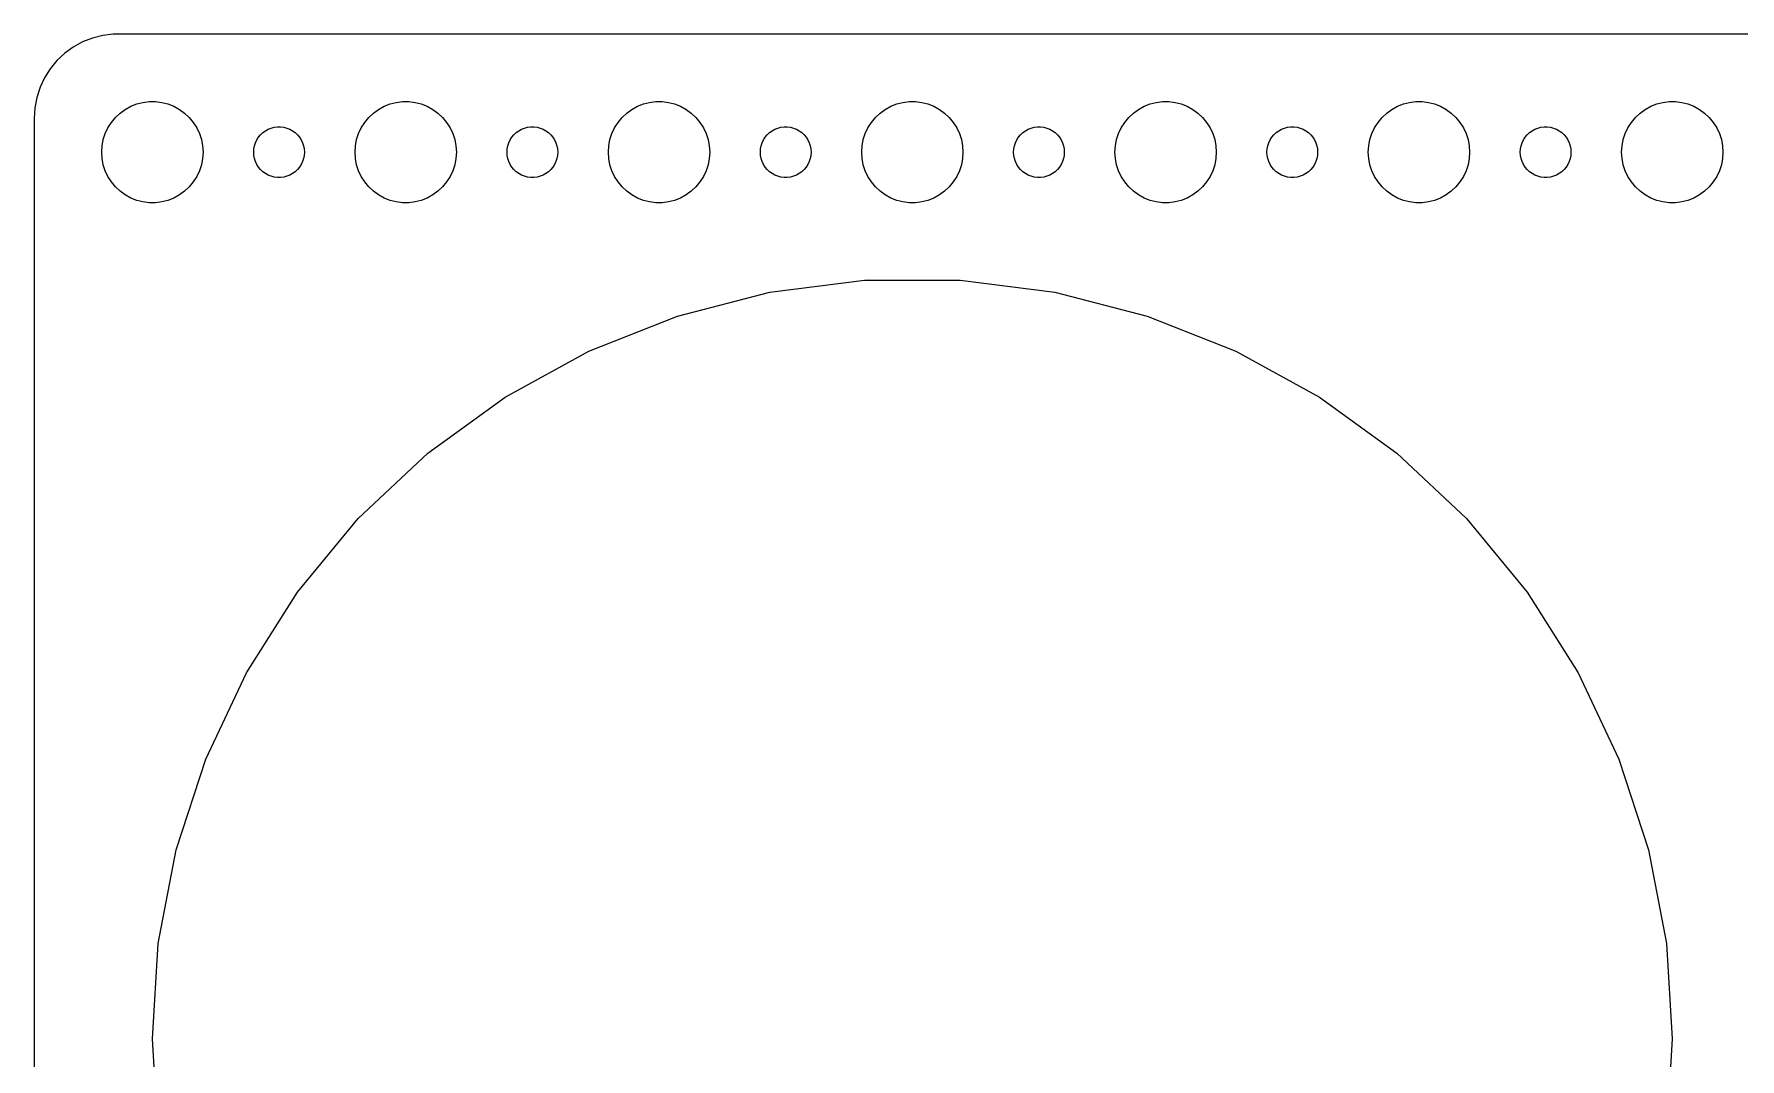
# Model space of a CAD drawing. Header units: metres. Extents: x -194 to 194, y -59 to 59.
# Drawn here: x -194.5 to -93.5, y -1.2 to 59.5 of the extents above; entities that cross this region are included whole.
import ezdxf

# ---------------------------------------------------------------- set-up
doc = ezdxf.new("R2010")
doc.units = ezdxf.units.M

msp = doc.modelspace()

# ---------------------------------------------------------------- linework, layer by layer
for p, q in [((-192.179, 58.7216), (-192.687, 58.3526)), ((-191.629, 59.0241), (-192.179, 58.7216)), ((-191.045, 59.2553), (-191.629, 59.0241)), ((-190.437, 59.4114), (-191.045, 59.2553)), ((-189.814, 59.4901), (-190.437, 59.4114)), ((189.814, 59.4901), (-189.814, 59.4901)), ((-193.145, 57.9227), (-193.545, 57.4389)), ((-192.687, 58.3526), (-193.145, 57.9227)), ((-193.882, 56.9088), (-194.149, 56.3406)), ((-193.545, 57.4389), (-193.882, 56.9088)), ((-194.343, 55.7434), (-194.461, 55.1267)), ((-194.149, 56.3406), (-194.343, 55.7434)), ((-194.461, 55.1267), (-194.5, 54.5)), ((-189.927, 54.2634), (-189.687, 54.5536)), ((-189.687, 54.5536), (-189.412, 54.8115)), ((-189.412, 54.8115), (-189.107, 55.033)), ((-189.107, 55.033), (-188.777, 55.2145)), ((-188.777, 55.2145), (-188.427, 55.3532)), ((-188.427, 55.3532), (-188.062, 55.4469)), ((-188.062, 55.4469), (-187.688, 55.4941)), ((-187.688, 55.4941), (-187.312, 55.4941)), ((-187.312, 55.4941), (-186.938, 55.4469)), ((-186.938, 55.4469), (-186.573, 55.3532)), ((-186.573, 55.3532), (-186.223, 55.2145)), ((-186.223, 55.2145), (-185.893, 55.033)), ((-185.893, 55.033), (-185.588, 54.8115)), ((-185.588, 54.8115), (-185.313, 54.5536)), ((-185.313, 54.5536), (-185.073, 54.2634)), ((-174.927, 54.2634), (-174.687, 54.5536)), ((-174.687, 54.5536), (-174.412, 54.8115)), ((-174.412, 54.8115), (-174.107, 55.033)), ((-174.107, 55.033), (-173.777, 55.2145)), ((-173.777, 55.2145), (-173.427, 55.3532)), ((-173.427, 55.3532), (-173.062, 55.4469)), ((-173.062, 55.4469), (-172.688, 55.4941)), ((-172.688, 55.4941), (-172.312, 55.4941)), ((-172.312, 55.4941), (-171.938, 55.4469)), ((-171.938, 55.4469), (-171.573, 55.3532)), ((-171.573, 55.3532), (-171.223, 55.2145)), ((-171.223, 55.2145), (-170.893, 55.033)), ((-170.893, 55.033), (-170.588, 54.8115)), ((-170.588, 54.8115), (-170.313, 54.5536)), ((-170.313, 54.5536), (-170.073, 54.2634)), ((-159.927, 54.2634), (-159.687, 54.5536)), ((-159.687, 54.5536), (-159.412, 54.8115)), ((-159.412, 54.8115), (-159.107, 55.033)), ((-159.107, 55.033), (-158.777, 55.2145)), ((-158.777, 55.2145), (-158.427, 55.3532)), ((-158.427, 55.3532), (-158.062, 55.4469)), ((-158.062, 55.4469), (-157.688, 55.4941)), ((-157.688, 55.4941), (-157.312, 55.4941)), ((-157.312, 55.4941), (-156.938, 55.4469)), ((-156.938, 55.4469), (-156.573, 55.3532)), ((-156.573, 55.3532), (-156.223, 55.2145)), ((-156.223, 55.2145), (-155.893, 55.033)), ((-155.893, 55.033), (-155.588, 54.8115)), ((-155.588, 54.8115), (-155.313, 54.5536)), ((-155.313, 54.5536), (-155.073, 54.2634)), ((-144.927, 54.2634), (-144.687, 54.5536)), ((-144.687, 54.5536), (-144.412, 54.8115)), ((-144.412, 54.8115), (-144.107, 55.033)), ((-144.107, 55.033), (-143.777, 55.2145)), ((-143.777, 55.2145), (-143.427, 55.3532)), ((-143.427, 55.3532), (-143.062, 55.4469)), ((-143.062, 55.4469), (-142.688, 55.4941)), ((-142.688, 55.4941), (-142.312, 55.4941)), ((-142.312, 55.4941), (-141.938, 55.4469)), ((-141.938, 55.4469), (-141.573, 55.3532)), ((-141.573, 55.3532), (-141.223, 55.2145)), ((-141.223, 55.2145), (-140.893, 55.033)), ((-140.893, 55.033), (-140.588, 54.8115)), ((-140.588, 54.8115), (-140.313, 54.5536)), ((-140.313, 54.5536), (-140.073, 54.2634)), ((-129.927, 54.2634), (-129.687, 54.5536)), ((-129.687, 54.5536), (-129.412, 54.8115)), ((-129.412, 54.8115), (-129.107, 55.033)), ((-129.107, 55.033), (-128.777, 55.2145)), ((-128.777, 55.2145), (-128.427, 55.3532)), ((-128.427, 55.3532), (-128.062, 55.4469)), ((-128.062, 55.4469), (-127.688, 55.4941)), ((-127.688, 55.4941), (-127.312, 55.4941)), ((-127.312, 55.4941), (-126.938, 55.4469)), ((-126.938, 55.4469), (-126.573, 55.3532)), ((-126.573, 55.3532), (-126.223, 55.2145)), ((-126.223, 55.2145), (-125.893, 55.033)), ((-125.893, 55.033), (-125.588, 54.8115)), ((-125.588, 54.8115), (-125.313, 54.5536)), ((-125.313, 54.5536), (-125.073, 54.2634)), ((-114.927, 54.2634), (-114.687, 54.5536)), ((-114.687, 54.5536), (-114.412, 54.8115)), ((-114.412, 54.8115), (-114.107, 55.033)), ((-114.107, 55.033), (-113.777, 55.2145)), ((-113.777, 55.2145), (-113.427, 55.3532)), ((-113.427, 55.3532), (-113.062, 55.4469)), ((-113.062, 55.4469), (-112.688, 55.4941)), ((-112.688, 55.4941), (-112.312, 55.4941)), ((-112.312, 55.4941), (-111.938, 55.4469)), ((-111.938, 55.4469), (-111.573, 55.3532)), ((-111.573, 55.3532), (-111.223, 55.2145)), ((-111.223, 55.2145), (-110.893, 55.033)), ((-110.893, 55.033), (-110.588, 54.8115)), ((-110.588, 54.8115), (-110.313, 54.5536)), ((-110.313, 54.5536), (-110.073, 54.2634)), ((-99.927, 54.2634), (-99.6869, 54.5536)), ((-99.6869, 54.5536), (-99.4123, 54.8115)), ((-99.4123, 54.8115), (-99.1075, 55.033)), ((-99.1075, 55.033), (-98.7773, 55.2145)), ((-98.7773, 55.2145), (-98.427, 55.3532)), ((-98.427, 55.3532), (-98.0621, 55.4469)), ((-98.0621, 55.4469), (-97.6884, 55.4941)), ((-97.6884, 55.4941), (-97.3116, 55.4941)), ((-97.3116, 55.4941), (-96.9379, 55.4469)), ((-96.9379, 55.4469), (-96.573, 55.3532)), ((-96.573, 55.3532), (-96.2227, 55.2145)), ((-96.2227, 55.2145), (-95.8925, 55.033)), ((-95.8925, 55.033), (-95.5877, 54.8115)), ((-95.5877, 54.8115), (-95.3131, 54.5536)), ((-95.3131, 54.5536), (-95.073, 54.2634)), ((-194.5, 54.5), (-194.5, -54.5)), ((-190.406, 53.2461), (-190.289, 53.6044)), ((-190.289, 53.6044), (-190.129, 53.9453)), ((-190.129, 53.9453), (-189.927, 54.2634)), ((-185.073, 54.2634), (-184.871, 53.9453)), ((-184.871, 53.9453), (-184.711, 53.6044)), ((-184.711, 53.6044), (-184.594, 53.2461)), ((-181.093, 53.5268), (-180.956, 53.6558)), ((-180.956, 53.6558), (-180.804, 53.7665)), ((-180.804, 53.7665), (-180.639, 53.8572)), ((-180.639, 53.8572), (-180.464, 53.9266)), ((-180.464, 53.9266), (-180.281, 53.9734)), ((-180.281, 53.9734), (-180.094, 53.997)), ((-180.094, 53.997), (-179.906, 53.997)), ((-179.906, 53.997), (-179.719, 53.9734)), ((-179.719, 53.9734), (-179.536, 53.9266)), ((-179.536, 53.9266), (-179.361, 53.8572)), ((-179.361, 53.8572), (-179.196, 53.7665)), ((-179.196, 53.7665), (-179.044, 53.6558)), ((-179.044, 53.6558), (-178.907, 53.5268)), ((-175.406, 53.2461), (-175.289, 53.6044)), ((-175.289, 53.6044), (-175.129, 53.9453)), ((-175.129, 53.9453), (-174.927, 54.2634)), ((-170.073, 54.2634), (-169.871, 53.9453)), ((-169.871, 53.9453), (-169.711, 53.6044)), ((-169.711, 53.6044), (-169.594, 53.2461)), ((-166.093, 53.5268), (-165.956, 53.6558)), ((-165.956, 53.6558), (-165.804, 53.7665)), ((-165.804, 53.7665), (-165.639, 53.8572)), ((-165.639, 53.8572), (-165.464, 53.9266)), ((-165.464, 53.9266), (-165.281, 53.9734)), ((-165.281, 53.9734), (-165.094, 53.997)), ((-165.094, 53.997), (-164.906, 53.997)), ((-164.906, 53.997), (-164.719, 53.9734)), ((-164.719, 53.9734), (-164.536, 53.9266)), ((-164.536, 53.9266), (-164.361, 53.8572)), ((-164.361, 53.8572), (-164.196, 53.7665)), ((-164.196, 53.7665), (-164.044, 53.6558)), ((-164.044, 53.6558), (-163.907, 53.5268)), ((-160.406, 53.2461), (-160.289, 53.6044)), ((-160.289, 53.6044), (-160.129, 53.9453)), ((-160.129, 53.9453), (-159.927, 54.2634)), ((-155.073, 54.2634), (-154.871, 53.9453)), ((-154.871, 53.9453), (-154.711, 53.6044)), ((-154.711, 53.6044), (-154.594, 53.2461)), ((-151.093, 53.5268), (-150.956, 53.6558)), ((-150.956, 53.6558), (-150.804, 53.7665)), ((-150.804, 53.7665), (-150.639, 53.8572)), ((-150.639, 53.8572), (-150.464, 53.9266)), ((-150.464, 53.9266), (-150.281, 53.9734)), ((-150.281, 53.9734), (-150.094, 53.997)), ((-150.094, 53.997), (-149.906, 53.997)), ((-149.906, 53.997), (-149.719, 53.9734)), ((-149.719, 53.9734), (-149.536, 53.9266)), ((-149.536, 53.9266), (-149.361, 53.8572)), ((-149.361, 53.8572), (-149.196, 53.7665)), ((-149.196, 53.7665), (-149.044, 53.6558)), ((-149.044, 53.6558), (-148.907, 53.5268)), ((-145.406, 53.2461), (-145.289, 53.6044)), ((-145.289, 53.6044), (-145.129, 53.9453)), ((-145.129, 53.9453), (-144.927, 54.2634)), ((-140.073, 54.2634), (-139.871, 53.9453)), ((-139.871, 53.9453), (-139.711, 53.6044)), ((-139.711, 53.6044), (-139.594, 53.2461)), ((-136.093, 53.5268), (-135.956, 53.6558)), ((-135.956, 53.6558), (-135.804, 53.7665)), ((-135.804, 53.7665), (-135.639, 53.8572)), ((-135.639, 53.8572), (-135.464, 53.9266)), ((-135.464, 53.9266), (-135.281, 53.9734)), ((-135.281, 53.9734), (-135.094, 53.997)), ((-135.094, 53.997), (-134.906, 53.997)), ((-134.906, 53.997), (-134.719, 53.9734)), ((-134.719, 53.9734), (-134.536, 53.9266)), ((-134.536, 53.9266), (-134.361, 53.8572)), ((-134.361, 53.8572), (-134.196, 53.7665)), ((-134.196, 53.7665), (-134.044, 53.6558)), ((-134.044, 53.6558), (-133.907, 53.5268)), ((-130.406, 53.2461), (-130.289, 53.6044)), ((-130.289, 53.6044), (-130.129, 53.9453)), ((-130.129, 53.9453), (-129.927, 54.2634)), ((-125.073, 54.2634), (-124.871, 53.9453)), ((-124.871, 53.9453), (-124.711, 53.6044)), ((-124.711, 53.6044), (-124.594, 53.2461)), ((-121.093, 53.5268), (-120.956, 53.6558)), ((-120.956, 53.6558), (-120.804, 53.7665)), ((-120.804, 53.7665), (-120.639, 53.8572)), ((-120.639, 53.8572), (-120.464, 53.9266)), ((-120.464, 53.9266), (-120.281, 53.9734)), ((-120.281, 53.9734), (-120.094, 53.997)), ((-120.094, 53.997), (-119.906, 53.997)), ((-119.906, 53.997), (-119.719, 53.9734)), ((-119.719, 53.9734), (-119.536, 53.9266)), ((-119.536, 53.9266), (-119.361, 53.8572)), ((-119.361, 53.8572), (-119.196, 53.7665)), ((-119.196, 53.7665), (-119.044, 53.6558)), ((-119.044, 53.6558), (-118.907, 53.5268)), ((-115.406, 53.2461), (-115.289, 53.6044)), ((-115.289, 53.6044), (-115.129, 53.9453)), ((-115.129, 53.9453), (-114.927, 54.2634)), ((-110.073, 54.2634), (-109.871, 53.9453)), ((-109.871, 53.9453), (-109.711, 53.6044)), ((-109.711, 53.6044), (-109.594, 53.2461)), ((-106.093, 53.5268), (-105.956, 53.6558)), ((-105.956, 53.6558), (-105.804, 53.7665)), ((-105.804, 53.7665), (-105.639, 53.8572)), ((-105.639, 53.8572), (-105.464, 53.9266)), ((-105.464, 53.9266), (-105.281, 53.9734)), ((-105.281, 53.9734), (-105.094, 53.997)), ((-105.094, 53.997), (-104.906, 53.997)), ((-104.906, 53.997), (-104.719, 53.9734)), ((-104.719, 53.9734), (-104.536, 53.9266)), ((-104.536, 53.9266), (-104.361, 53.8572)), ((-104.361, 53.8572), (-104.196, 53.7665)), ((-104.196, 53.7665), (-104.044, 53.6558)), ((-104.044, 53.6558), (-103.907, 53.5268)), ((-100.406, 53.2461), (-100.289, 53.6044)), ((-100.289, 53.6044), (-100.129, 53.9453)), ((-100.129, 53.9453), (-99.927, 54.2634)), ((-95.073, 54.2634), (-94.8711, 53.9453)), ((-94.8711, 53.9453), (-94.7107, 53.6044)), ((-94.7107, 53.6044), (-94.5943, 53.2461)), ((-190.5, 52.5), (-190.476, 52.876)), ((-190.476, 52.876), (-190.406, 53.2461)), ((-184.594, 53.2461), (-184.524, 52.876)), ((-184.524, 52.876), (-184.5, 52.5)), ((-181.5, 52.5), (-181.488, 52.688)), ((-181.488, 52.688), (-181.453, 52.873)), ((-181.453, 52.873), (-181.395, 53.0522)), ((-181.395, 53.0522), (-181.314, 53.2226)), ((-181.314, 53.2226), (-181.214, 53.3817)), ((-181.214, 53.3817), (-181.093, 53.5268)), ((-178.907, 53.5268), (-178.786, 53.3817)), ((-178.786, 53.3817), (-178.686, 53.2226)), ((-178.686, 53.2226), (-178.605, 53.0522)), ((-178.605, 53.0522), (-178.547, 52.873)), ((-178.547, 52.873), (-178.512, 52.688)), ((-178.512, 52.688), (-178.5, 52.5)), ((-175.5, 52.5), (-175.476, 52.876)), ((-175.476, 52.876), (-175.406, 53.2461)), ((-169.594, 53.2461), (-169.524, 52.876)), ((-169.524, 52.876), (-169.5, 52.5)), ((-166.5, 52.5), (-166.488, 52.688)), ((-166.488, 52.688), (-166.453, 52.873)), ((-166.453, 52.873), (-166.395, 53.0522)), ((-166.395, 53.0522), (-166.314, 53.2226)), ((-166.314, 53.2226), (-166.214, 53.3817)), ((-166.214, 53.3817), (-166.093, 53.5268)), ((-163.907, 53.5268), (-163.786, 53.3817)), ((-163.786, 53.3817), (-163.686, 53.2226)), ((-163.686, 53.2226), (-163.605, 53.0522)), ((-163.605, 53.0522), (-163.547, 52.873)), ((-163.547, 52.873), (-163.512, 52.688)), ((-163.512, 52.688), (-163.5, 52.5)), ((-160.5, 52.5), (-160.476, 52.876)), ((-160.476, 52.876), (-160.406, 53.2461)), ((-154.594, 53.2461), (-154.524, 52.876)), ((-154.524, 52.876), (-154.5, 52.5)), ((-151.5, 52.5), (-151.488, 52.688)), ((-151.488, 52.688), (-151.453, 52.873)), ((-151.453, 52.873), (-151.395, 53.0522)), ((-151.395, 53.0522), (-151.314, 53.2226)), ((-151.314, 53.2226), (-151.214, 53.3817)), ((-151.214, 53.3817), (-151.093, 53.5268)), ((-148.907, 53.5268), (-148.786, 53.3817)), ((-148.786, 53.3817), (-148.686, 53.2226)), ((-148.686, 53.2226), (-148.605, 53.0522)), ((-148.605, 53.0522), (-148.547, 52.873)), ((-148.547, 52.873), (-148.512, 52.688)), ((-148.512, 52.688), (-148.5, 52.5)), ((-145.5, 52.5), (-145.476, 52.876)), ((-145.476, 52.876), (-145.406, 53.2461)), ((-139.594, 53.2461), (-139.524, 52.876)), ((-139.524, 52.876), (-139.5, 52.5)), ((-136.5, 52.5), (-136.488, 52.688)), ((-136.488, 52.688), (-136.453, 52.873)), ((-136.453, 52.873), (-136.395, 53.0522)), ((-136.395, 53.0522), (-136.314, 53.2226)), ((-136.314, 53.2226), (-136.214, 53.3817)), ((-136.214, 53.3817), (-136.093, 53.5268)), ((-133.907, 53.5268), (-133.786, 53.3817)), ((-133.786, 53.3817), (-133.686, 53.2226)), ((-133.686, 53.2226), (-133.605, 53.0522)), ((-133.605, 53.0522), (-133.547, 52.873)), ((-133.547, 52.873), (-133.512, 52.688)), ((-133.512, 52.688), (-133.5, 52.5)), ((-130.5, 52.5), (-130.476, 52.876)), ((-130.476, 52.876), (-130.406, 53.2461)), ((-124.594, 53.2461), (-124.524, 52.876)), ((-124.524, 52.876), (-124.5, 52.5)), ((-121.5, 52.5), (-121.488, 52.688)), ((-121.488, 52.688), (-121.453, 52.873)), ((-121.453, 52.873), (-121.395, 53.0522)), ((-121.395, 53.0522), (-121.314, 53.2226)), ((-121.314, 53.2226), (-121.214, 53.3817)), ((-121.214, 53.3817), (-121.093, 53.5268)), ((-118.907, 53.5268), (-118.786, 53.3817)), ((-118.786, 53.3817), (-118.686, 53.2226)), ((-118.686, 53.2226), (-118.605, 53.0522)), ((-118.605, 53.0522), (-118.547, 52.873)), ((-118.547, 52.873), (-118.512, 52.688)), ((-118.512, 52.688), (-118.5, 52.5)), ((-115.5, 52.5), (-115.476, 52.876)), ((-115.476, 52.876), (-115.406, 53.2461)), ((-109.594, 53.2461), (-109.524, 52.876)), ((-109.524, 52.876), (-109.5, 52.5)), ((-106.5, 52.5), (-106.488, 52.688)), ((-106.488, 52.688), (-106.453, 52.873)), ((-106.453, 52.873), (-106.395, 53.0522)), ((-106.395, 53.0522), (-106.314, 53.2226)), ((-106.314, 53.2226), (-106.214, 53.3817)), ((-106.214, 53.3817), (-106.093, 53.5268)), ((-103.907, 53.5268), (-103.786, 53.3817)), ((-103.786, 53.3817), (-103.686, 53.2226)), ((-103.686, 53.2226), (-103.605, 53.0522)), ((-103.605, 53.0522), (-103.547, 52.873)), ((-103.547, 52.873), (-103.512, 52.688)), ((-103.512, 52.688), (-103.5, 52.5)), ((-100.5, 52.5), (-100.476, 52.876)), ((-100.476, 52.876), (-100.406, 53.2461)), ((-94.5943, 53.2461), (-94.5237, 52.876)), ((-94.5237, 52.876), (-94.5, 52.5)), ((-190.476, 52.124), (-190.5, 52.5)), ((-190.406, 51.7539), (-190.476, 52.124)), ((-190.289, 51.3956), (-190.406, 51.7539)), ((-184.594, 51.7539), (-184.711, 51.3956)), ((-184.524, 52.124), (-184.594, 51.7539)), ((-184.5, 52.5), (-184.524, 52.124)), ((-181.488, 52.312), (-181.5, 52.5)), ((-181.453, 52.127), (-181.488, 52.312)), ((-181.395, 51.9478), (-181.453, 52.127)), ((-181.314, 51.7774), (-181.395, 51.9478)), ((-181.214, 51.6183), (-181.314, 51.7774)), ((-181.093, 51.4732), (-181.214, 51.6183)), ((-178.786, 51.6183), (-178.907, 51.4732)), ((-178.686, 51.7774), (-178.786, 51.6183)), ((-178.605, 51.9478), (-178.686, 51.7774)), ((-178.547, 52.127), (-178.605, 51.9478)), ((-178.512, 52.312), (-178.547, 52.127)), ((-178.5, 52.5), (-178.512, 52.312)), ((-175.476, 52.124), (-175.5, 52.5)), ((-175.406, 51.7539), (-175.476, 52.124)), ((-175.289, 51.3956), (-175.406, 51.7539)), ((-169.594, 51.7539), (-169.711, 51.3956)), ((-169.524, 52.124), (-169.594, 51.7539)), ((-169.5, 52.5), (-169.524, 52.124)), ((-166.488, 52.312), (-166.5, 52.5)), ((-166.453, 52.127), (-166.488, 52.312)), ((-166.395, 51.9478), (-166.453, 52.127)), ((-166.314, 51.7774), (-166.395, 51.9478)), ((-166.214, 51.6183), (-166.314, 51.7774)), ((-166.093, 51.4732), (-166.214, 51.6183)), ((-163.786, 51.6183), (-163.907, 51.4732)), ((-163.686, 51.7774), (-163.786, 51.6183)), ((-163.605, 51.9478), (-163.686, 51.7774)), ((-163.547, 52.127), (-163.605, 51.9478)), ((-163.512, 52.312), (-163.547, 52.127)), ((-163.5, 52.5), (-163.512, 52.312)), ((-160.476, 52.124), (-160.5, 52.5)), ((-160.406, 51.7539), (-160.476, 52.124)), ((-160.289, 51.3956), (-160.406, 51.7539)), ((-154.594, 51.7539), (-154.711, 51.3956)), ((-154.524, 52.124), (-154.594, 51.7539)), ((-154.5, 52.5), (-154.524, 52.124)), ((-151.488, 52.312), (-151.5, 52.5)), ((-151.453, 52.127), (-151.488, 52.312)), ((-151.395, 51.9478), (-151.453, 52.127)), ((-151.314, 51.7774), (-151.395, 51.9478)), ((-151.214, 51.6183), (-151.314, 51.7774)), ((-151.093, 51.4732), (-151.214, 51.6183)), ((-148.786, 51.6183), (-148.907, 51.4732)), ((-148.686, 51.7774), (-148.786, 51.6183)), ((-148.605, 51.9478), (-148.686, 51.7774)), ((-148.547, 52.127), (-148.605, 51.9478)), ((-148.512, 52.312), (-148.547, 52.127)), ((-148.5, 52.5), (-148.512, 52.312)), ((-145.476, 52.124), (-145.5, 52.5)), ((-145.406, 51.7539), (-145.476, 52.124)), ((-145.289, 51.3956), (-145.406, 51.7539)), ((-139.594, 51.7539), (-139.711, 51.3956)), ((-139.524, 52.124), (-139.594, 51.7539)), ((-139.5, 52.5), (-139.524, 52.124)), ((-136.488, 52.312), (-136.5, 52.5)), ((-136.453, 52.127), (-136.488, 52.312)), ((-136.395, 51.9478), (-136.453, 52.127)), ((-136.314, 51.7774), (-136.395, 51.9478)), ((-136.214, 51.6183), (-136.314, 51.7774)), ((-136.093, 51.4732), (-136.214, 51.6183)), ((-133.786, 51.6183), (-133.907, 51.4732)), ((-133.686, 51.7774), (-133.786, 51.6183)), ((-133.605, 51.9478), (-133.686, 51.7774)), ((-133.547, 52.127), (-133.605, 51.9478)), ((-133.512, 52.312), (-133.547, 52.127)), ((-133.5, 52.5), (-133.512, 52.312)), ((-130.476, 52.124), (-130.5, 52.5)), ((-130.406, 51.7539), (-130.476, 52.124)), ((-130.289, 51.3956), (-130.406, 51.7539)), ((-124.594, 51.7539), (-124.711, 51.3956)), ((-124.524, 52.124), (-124.594, 51.7539)), ((-124.5, 52.5), (-124.524, 52.124)), ((-121.488, 52.312), (-121.5, 52.5)), ((-121.453, 52.127), (-121.488, 52.312)), ((-121.395, 51.9478), (-121.453, 52.127)), ((-121.314, 51.7774), (-121.395, 51.9478)), ((-121.214, 51.6183), (-121.314, 51.7774)), ((-121.093, 51.4732), (-121.214, 51.6183)), ((-118.786, 51.6183), (-118.907, 51.4732)), ((-118.686, 51.7774), (-118.786, 51.6183)), ((-118.605, 51.9478), (-118.686, 51.7774)), ((-118.547, 52.127), (-118.605, 51.9478)), ((-118.512, 52.312), (-118.547, 52.127)), ((-118.5, 52.5), (-118.512, 52.312)), ((-115.476, 52.124), (-115.5, 52.5)), ((-115.406, 51.7539), (-115.476, 52.124)), ((-115.289, 51.3956), (-115.406, 51.7539)), ((-109.594, 51.7539), (-109.711, 51.3956)), ((-109.524, 52.124), (-109.594, 51.7539)), ((-109.5, 52.5), (-109.524, 52.124)), ((-106.488, 52.312), (-106.5, 52.5)), ((-106.453, 52.127), (-106.488, 52.312)), ((-106.395, 51.9478), (-106.453, 52.127)), ((-106.314, 51.7774), (-106.395, 51.9478)), ((-106.214, 51.6183), (-106.314, 51.7774)), ((-106.093, 51.4732), (-106.214, 51.6183)), ((-103.786, 51.6183), (-103.907, 51.4732)), ((-103.686, 51.7774), (-103.786, 51.6183)), ((-103.605, 51.9478), (-103.686, 51.7774)), ((-103.547, 52.127), (-103.605, 51.9478)), ((-103.512, 52.312), (-103.547, 52.127)), ((-103.5, 52.5), (-103.512, 52.312)), ((-100.476, 52.124), (-100.5, 52.5)), ((-100.406, 51.7539), (-100.476, 52.124)), ((-100.289, 51.3956), (-100.406, 51.7539)), ((-94.5943, 51.7539), (-94.7107, 51.3956)), ((-94.5237, 52.124), (-94.5943, 51.7539)), ((-94.5, 52.5), (-94.5237, 52.124)), ((-190.129, 51.0547), (-190.289, 51.3956)), ((-189.927, 50.7366), (-190.129, 51.0547)), ((-189.687, 50.4464), (-189.927, 50.7366)), ((-185.073, 50.7366), (-185.313, 50.4464)), ((-184.871, 51.0547), (-185.073, 50.7366)), ((-184.711, 51.3956), (-184.871, 51.0547)), ((-180.956, 51.3442), (-181.093, 51.4732)), ((-180.804, 51.2335), (-180.956, 51.3442)), ((-180.639, 51.1428), (-180.804, 51.2335)), ((-180.464, 51.0734), (-180.639, 51.1428)), ((-180.281, 51.0266), (-180.464, 51.0734)), ((-180.094, 51.003), (-180.281, 51.0266)), ((-179.906, 51.003), (-180.094, 51.003)), ((-179.719, 51.0266), (-179.906, 51.003)), ((-179.536, 51.0734), (-179.719, 51.0266)), ((-179.361, 51.1428), (-179.536, 51.0734)), ((-179.196, 51.2335), (-179.361, 51.1428)), ((-179.044, 51.3442), (-179.196, 51.2335)), ((-178.907, 51.4732), (-179.044, 51.3442)), ((-175.129, 51.0547), (-175.289, 51.3956)), ((-174.927, 50.7366), (-175.129, 51.0547)), ((-174.687, 50.4464), (-174.927, 50.7366)), ((-170.073, 50.7366), (-170.313, 50.4464)), ((-169.871, 51.0547), (-170.073, 50.7366)), ((-169.711, 51.3956), (-169.871, 51.0547)), ((-165.956, 51.3442), (-166.093, 51.4732)), ((-165.804, 51.2335), (-165.956, 51.3442)), ((-165.639, 51.1428), (-165.804, 51.2335)), ((-165.464, 51.0734), (-165.639, 51.1428)), ((-165.281, 51.0266), (-165.464, 51.0734)), ((-165.094, 51.003), (-165.281, 51.0266)), ((-164.906, 51.003), (-165.094, 51.003)), ((-164.719, 51.0266), (-164.906, 51.003)), ((-164.536, 51.0734), (-164.719, 51.0266)), ((-164.361, 51.1428), (-164.536, 51.0734)), ((-164.196, 51.2335), (-164.361, 51.1428)), ((-164.044, 51.3442), (-164.196, 51.2335)), ((-163.907, 51.4732), (-164.044, 51.3442)), ((-160.129, 51.0547), (-160.289, 51.3956)), ((-159.927, 50.7366), (-160.129, 51.0547)), ((-159.687, 50.4464), (-159.927, 50.7366)), ((-155.073, 50.7366), (-155.313, 50.4464)), ((-154.871, 51.0547), (-155.073, 50.7366)), ((-154.711, 51.3956), (-154.871, 51.0547)), ((-150.956, 51.3442), (-151.093, 51.4732)), ((-150.804, 51.2335), (-150.956, 51.3442)), ((-150.639, 51.1428), (-150.804, 51.2335)), ((-150.464, 51.0734), (-150.639, 51.1428)), ((-150.281, 51.0266), (-150.464, 51.0734)), ((-150.094, 51.003), (-150.281, 51.0266)), ((-149.906, 51.003), (-150.094, 51.003)), ((-149.719, 51.0266), (-149.906, 51.003)), ((-149.536, 51.0734), (-149.719, 51.0266)), ((-149.361, 51.1428), (-149.536, 51.0734)), ((-149.196, 51.2335), (-149.361, 51.1428)), ((-149.044, 51.3442), (-149.196, 51.2335)), ((-148.907, 51.4732), (-149.044, 51.3442)), ((-145.129, 51.0547), (-145.289, 51.3956)), ((-144.927, 50.7366), (-145.129, 51.0547)), ((-144.687, 50.4464), (-144.927, 50.7366)), ((-140.073, 50.7366), (-140.313, 50.4464)), ((-139.871, 51.0547), (-140.073, 50.7366)), ((-139.711, 51.3956), (-139.871, 51.0547)), ((-135.956, 51.3442), (-136.093, 51.4732)), ((-135.804, 51.2335), (-135.956, 51.3442)), ((-135.639, 51.1428), (-135.804, 51.2335)), ((-135.464, 51.0734), (-135.639, 51.1428)), ((-135.281, 51.0266), (-135.464, 51.0734)), ((-135.094, 51.003), (-135.281, 51.0266)), ((-134.906, 51.003), (-135.094, 51.003)), ((-134.719, 51.0266), (-134.906, 51.003)), ((-134.536, 51.0734), (-134.719, 51.0266)), ((-134.361, 51.1428), (-134.536, 51.0734)), ((-134.196, 51.2335), (-134.361, 51.1428)), ((-134.044, 51.3442), (-134.196, 51.2335)), ((-133.907, 51.4732), (-134.044, 51.3442)), ((-130.129, 51.0547), (-130.289, 51.3956)), ((-129.927, 50.7366), (-130.129, 51.0547)), ((-129.687, 50.4464), (-129.927, 50.7366)), ((-125.073, 50.7366), (-125.313, 50.4464)), ((-124.871, 51.0547), (-125.073, 50.7366)), ((-124.711, 51.3956), (-124.871, 51.0547)), ((-120.956, 51.3442), (-121.093, 51.4732)), ((-120.804, 51.2335), (-120.956, 51.3442)), ((-120.639, 51.1428), (-120.804, 51.2335)), ((-120.464, 51.0734), (-120.639, 51.1428)), ((-120.281, 51.0266), (-120.464, 51.0734)), ((-120.094, 51.003), (-120.281, 51.0266)), ((-119.906, 51.003), (-120.094, 51.003)), ((-119.719, 51.0266), (-119.906, 51.003)), ((-119.536, 51.0734), (-119.719, 51.0266)), ((-119.361, 51.1428), (-119.536, 51.0734)), ((-119.196, 51.2335), (-119.361, 51.1428)), ((-119.044, 51.3442), (-119.196, 51.2335)), ((-118.907, 51.4732), (-119.044, 51.3442)), ((-115.129, 51.0547), (-115.289, 51.3956)), ((-114.927, 50.7366), (-115.129, 51.0547)), ((-114.687, 50.4464), (-114.927, 50.7366)), ((-110.073, 50.7366), (-110.313, 50.4464)), ((-109.871, 51.0547), (-110.073, 50.7366)), ((-109.711, 51.3956), (-109.871, 51.0547)), ((-105.956, 51.3442), (-106.093, 51.4732)), ((-105.804, 51.2335), (-105.956, 51.3442)), ((-105.639, 51.1428), (-105.804, 51.2335)), ((-105.464, 51.0734), (-105.639, 51.1428)), ((-105.281, 51.0266), (-105.464, 51.0734)), ((-105.094, 51.003), (-105.281, 51.0266)), ((-104.906, 51.003), (-105.094, 51.003)), ((-104.719, 51.0266), (-104.906, 51.003)), ((-104.536, 51.0734), (-104.719, 51.0266)), ((-104.361, 51.1428), (-104.536, 51.0734)), ((-104.196, 51.2335), (-104.361, 51.1428)), ((-104.044, 51.3442), (-104.196, 51.2335)), ((-103.907, 51.4732), (-104.044, 51.3442)), ((-100.129, 51.0547), (-100.289, 51.3956)), ((-99.927, 50.7366), (-100.129, 51.0547)), ((-99.6869, 50.4464), (-99.927, 50.7366)), ((-95.073, 50.7366), (-95.3131, 50.4464)), ((-94.8711, 51.0547), (-95.073, 50.7366)), ((-94.7107, 51.3956), (-94.8711, 51.0547)), ((-189.412, 50.1885), (-189.687, 50.4464)), ((-189.107, 49.967), (-189.412, 50.1885)), ((-188.777, 49.7855), (-189.107, 49.967)), ((-188.427, 49.6468), (-188.777, 49.7855)), ((-188.062, 49.5531), (-188.427, 49.6468)), ((-187.688, 49.5059), (-188.062, 49.5531)), ((-187.312, 49.5059), (-187.688, 49.5059)), ((-186.938, 49.5531), (-187.312, 49.5059)), ((-186.573, 49.6468), (-186.938, 49.5531)), ((-186.223, 49.7855), (-186.573, 49.6468)), ((-185.893, 49.967), (-186.223, 49.7855)), ((-185.588, 50.1885), (-185.893, 49.967)), ((-185.313, 50.4464), (-185.588, 50.1885)), ((-174.412, 50.1885), (-174.687, 50.4464)), ((-174.107, 49.967), (-174.412, 50.1885)), ((-173.777, 49.7855), (-174.107, 49.967)), ((-173.427, 49.6468), (-173.777, 49.7855)), ((-173.062, 49.5531), (-173.427, 49.6468)), ((-172.688, 49.5059), (-173.062, 49.5531)), ((-172.312, 49.5059), (-172.688, 49.5059)), ((-171.938, 49.5531), (-172.312, 49.5059)), ((-171.573, 49.6468), (-171.938, 49.5531)), ((-171.223, 49.7855), (-171.573, 49.6468)), ((-170.893, 49.967), (-171.223, 49.7855)), ((-170.588, 50.1885), (-170.893, 49.967)), ((-170.313, 50.4464), (-170.588, 50.1885)), ((-159.412, 50.1885), (-159.687, 50.4464)), ((-159.107, 49.967), (-159.412, 50.1885)), ((-158.777, 49.7855), (-159.107, 49.967)), ((-158.427, 49.6468), (-158.777, 49.7855)), ((-158.062, 49.5531), (-158.427, 49.6468)), ((-157.688, 49.5059), (-158.062, 49.5531)), ((-157.312, 49.5059), (-157.688, 49.5059)), ((-156.938, 49.5531), (-157.312, 49.5059)), ((-156.573, 49.6468), (-156.938, 49.5531)), ((-156.223, 49.7855), (-156.573, 49.6468)), ((-155.893, 49.967), (-156.223, 49.7855)), ((-155.588, 50.1885), (-155.893, 49.967)), ((-155.313, 50.4464), (-155.588, 50.1885)), ((-144.412, 50.1885), (-144.687, 50.4464)), ((-144.107, 49.967), (-144.412, 50.1885)), ((-143.777, 49.7855), (-144.107, 49.967)), ((-143.427, 49.6468), (-143.777, 49.7855)), ((-143.062, 49.5531), (-143.427, 49.6468)), ((-142.688, 49.5059), (-143.062, 49.5531)), ((-142.312, 49.5059), (-142.688, 49.5059)), ((-141.938, 49.5531), (-142.312, 49.5059)), ((-141.573, 49.6468), (-141.938, 49.5531)), ((-141.223, 49.7855), (-141.573, 49.6468)), ((-140.893, 49.967), (-141.223, 49.7855)), ((-140.588, 50.1885), (-140.893, 49.967)), ((-140.313, 50.4464), (-140.588, 50.1885)), ((-129.412, 50.1885), (-129.687, 50.4464)), ((-129.107, 49.967), (-129.412, 50.1885)), ((-128.777, 49.7855), (-129.107, 49.967)), ((-128.427, 49.6468), (-128.777, 49.7855)), ((-128.062, 49.5531), (-128.427, 49.6468)), ((-127.688, 49.5059), (-128.062, 49.5531)), ((-127.312, 49.5059), (-127.688, 49.5059)), ((-126.938, 49.5531), (-127.312, 49.5059)), ((-126.573, 49.6468), (-126.938, 49.5531)), ((-126.223, 49.7855), (-126.573, 49.6468)), ((-125.893, 49.967), (-126.223, 49.7855)), ((-125.588, 50.1885), (-125.893, 49.967)), ((-125.313, 50.4464), (-125.588, 50.1885)), ((-114.412, 50.1885), (-114.687, 50.4464)), ((-114.107, 49.967), (-114.412, 50.1885)), ((-113.777, 49.7855), (-114.107, 49.967)), ((-113.427, 49.6468), (-113.777, 49.7855)), ((-113.062, 49.5531), (-113.427, 49.6468)), ((-112.688, 49.5059), (-113.062, 49.5531)), ((-112.312, 49.5059), (-112.688, 49.5059)), ((-111.938, 49.5531), (-112.312, 49.5059)), ((-111.573, 49.6468), (-111.938, 49.5531)), ((-111.223, 49.7855), (-111.573, 49.6468)), ((-110.893, 49.967), (-111.223, 49.7855)), ((-110.588, 50.1885), (-110.893, 49.967)), ((-110.313, 50.4464), (-110.588, 50.1885)), ((-99.4123, 50.1885), (-99.6869, 50.4464)), ((-99.1075, 49.967), (-99.4123, 50.1885)), ((-98.7773, 49.7855), (-99.1075, 49.967)), ((-98.427, 49.6468), (-98.7773, 49.7855)), ((-98.0621, 49.5531), (-98.427, 49.6468)), ((-97.6884, 49.5059), (-98.0621, 49.5531)), ((-97.3116, 49.5059), (-97.6884, 49.5059)), ((-96.9379, 49.5531), (-97.3116, 49.5059)), ((-96.573, 49.6468), (-96.9379, 49.5531)), ((-96.2227, 49.7855), (-96.573, 49.6468)), ((-95.8925, 49.967), (-96.2227, 49.7855)), ((-95.5877, 50.1885), (-95.8925, 49.967)), ((-95.3131, 50.4464), (-95.5877, 50.1885)), ((-150.932, 44.2029), (-145.326, 44.9112)), ((-145.326, 44.9112), (-139.674, 44.9112)), ((-139.674, 44.9112), (-134.068, 44.2029)), ((-156.406, 42.7975), (-150.932, 44.2029)), ((-134.068, 44.2029), (-128.594, 42.7975)), ((-161.66, 40.7172), (-156.406, 42.7975)), ((-128.594, 42.7975), (-123.34, 40.7172)), ((-166.612, 37.9948), (-161.66, 40.7172)), ((-123.34, 40.7172), (-118.388, 37.9948)), ((-171.184, 34.6731), (-166.612, 37.9948)), ((-118.388, 37.9948), (-113.816, 34.6731)), ((-175.304, 30.8046), (-171.184, 34.6731)), ((-113.816, 34.6731), (-109.696, 30.8046)), ((-178.906, 26.4503), (-175.304, 30.8046)), ((-109.696, 30.8046), (-106.094, 26.4503)), ((-181.934, 21.6789), (-178.906, 26.4503)), ((-106.094, 26.4503), (-103.066, 21.6789)), ((-184.34, 16.5656), (-181.934, 21.6789)), ((-103.066, 21.6789), (-100.66, 16.5656)), ((-186.086, 11.191), (-184.34, 16.5656)), ((-100.66, 16.5656), (-98.9138, 11.191)), ((-187.145, 5.63998), (-186.086, 11.191)), ((-98.9138, 11.191), (-97.8548, 5.63998)), ((-187.5, 0), (-187.145, 5.63998)), ((-97.8548, 5.63998), (-97.5, 0)), ((-187.145, -5.63998), (-187.5, 0)), ((-97.5, 0), (-97.8548, -5.63998))]:
    msp.add_line(p, q)

doc.saveas('drawing.dxf')
